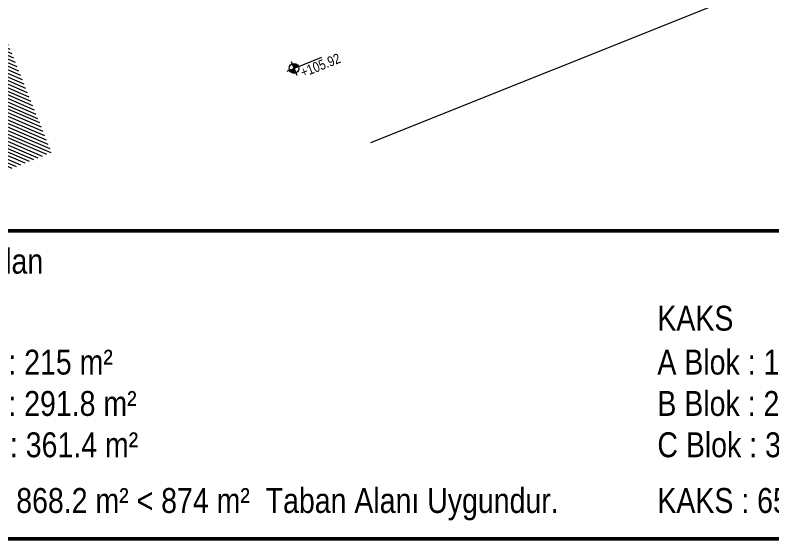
# Model space of a CAD drawing. Header units: millimetres. Extents: x 1811019 to 3717122, y -501178 to -243171.
# Drawn here: x 1821326 to 1822238, y -246230 to -245599 of the extents above; entities that cross this region are included whole.
import ezdxf

# ---------------------------------------------------------------- set-up
doc = ezdxf.new("R2010")
doc.units = ezdxf.units.MM
for name, color, linetype, lineweight in [('a_duvar', 255, 'Continuous', 35), ('a_görünüş_ince', 8, 'Continuous', 20), ('a_hatch_misc', 251, 'Continuous', 15), ('a_not_kot', 251, 'Continuous', 13), ('a_not_malzeme_text', 252, 'Continuous', 5), ('a_not_text', 7, 'Continuous', 13), ('a_çerçeve_line', 7, 'Continuous', 50), ('a_ölçü_iç', 3, 'Continuous', 9)]:
    doc.layers.add(name, color=color, linetype=linetype, lineweight=lineweight)
doc.styles.get("Standard").update_dxf_attribs({"font": 'ARIALN.TTF'})

# ---------------------------------------------------------------- blocks, each defined once
blk = doc.blocks.new('sembol_kot')
at = {"layer": 'a_not_kot'}
for points in [[(0, 10), (0, 0), (10, 0, 0.414214)], [(0, 0), (-10, 0, 0.414214), (0, -10)]]:
    blk.add_hatch(color=256, dxfattribs=at).paths.add_polyline_path(points)
for p, q in [((0, 15), (0, -15)), ((-15, 0), (60, 0))]:
    blk.add_line(p, q, dxfattribs=at)
blk.add_circle((0, 0), 10, dxfattribs=at)
blk = doc.blocks.new('vaziyet')
at = {"layer": 'a_görünüş_ince', "flags": 128}
blk.add_lwpolyline([(2205.25, 881.25), (0, 0)], dxfattribs=at)
at = {"layer": 'a_duvar', "xscale": 0.6, "yscale": 0.6, "zscale": 0.6, "rotation": 21.78429833593317}
blk.add_blockref('sembol_kot', (-92.48, 89.7), dxfattribs=at)
at = {"layer": 'a_not_kot'}
blk.add_text('+105.92', height=12, rotation=21.7843, dxfattribs=at).set_placement((-81.56, 78.56))
blk = doc.blocks.new('vaziyet_kesit_3')
at = {"layer": 'a_hatch_misc'}
h = blk.add_hatch(dxfattribs=at)
h.set_pattern_fill('ANSI31', color=256, scale=1.25, angle=-68.21901)
h.set_pattern_definition([(336.7809862, (-117285.947, 458698.7783), (1.564667406, 3.64729934), [])])
h.paths.add_polyline_path([(-216.67, 569.18), (-215.74, 566.86), (-225.03, 563.15), (-267.17, 668.62), (-168.85, 707.91), (98.33, 39.29), (0, 0), (-76.14, 190.54), (-68.02, 193.79), (-67.09, 191.46), (-63.61, 192.86), (-66.39, 199.82), (-67.32, 202.14), (-70.8, 200.75), (-69.88, 198.43), (-96.57, 187.76), (-108.63, 217.94), (-78.45, 230), (-214.35, 570.11)])

msp = doc.modelspace()

# ---------------------------------------------------------------- linework, layer by layer
at = {"layer": 'a_çerçeve_line'}
msp.add_line((1824642.03, -246230.37), (1819542.64, -246230.37), dxfattribs=at)
msp.add_lwpolyline([(1820595.74, -245858.87), (1824642.03, -245858.87)], dxfattribs=at)

# ---------------------------------------------------------------- block references
at = {"layer": 'a_not_malzeme_text'}
msp.add_blockref('vaziyet', (1821754.51, -245752.73), dxfattribs=at)
at = {"layer": 'a_ölçü_iç'}
msp.add_blockref('vaziyet_kesit_3', (1821270.87, -245803.6), dxfattribs=at)

# ---------------------------------------------------------------- texts
at = {"layer": 'a_not_text'}
for s, p in [('Kullanılan', (1821208.61, -245910.49)), ('KAKS', (1822100.34, -245979.29)), ('A Blok : 215 m²', (1821208.61, -246032.24)), ('A Blok : 196.3 + 2(230.6) = 657.5 m²', (1822100.34, -246032.24)), ('B Blok : 291.8 m²', (1821208.61, -246082.08)), ('B Blok : 265.8 + 2(295.0) = 855.8 m²', (1822100.34, -246082.08)), ('C Blok : 361.4 m²', (1821208.61, -246131.92)), ('C Blok : 338,9 + 2(383.8) =1106.5 m²', (1822100.34, -246131.92)), ('TAKS : 868.2 m² < 874 m²  Taban Alanı Uygundur.    ', (1821208.61, -246199.12)), ('KAKS : 657.5 + 855.8 + 1106.5 = 2619.8 m² < 2623 m²  Emsal Alanı Uygundur.    ', (1822100.34, -246199.12))]:
    msp.add_text(s, height=30, dxfattribs=at).set_placement(p)

doc.saveas('drawing.dxf')
